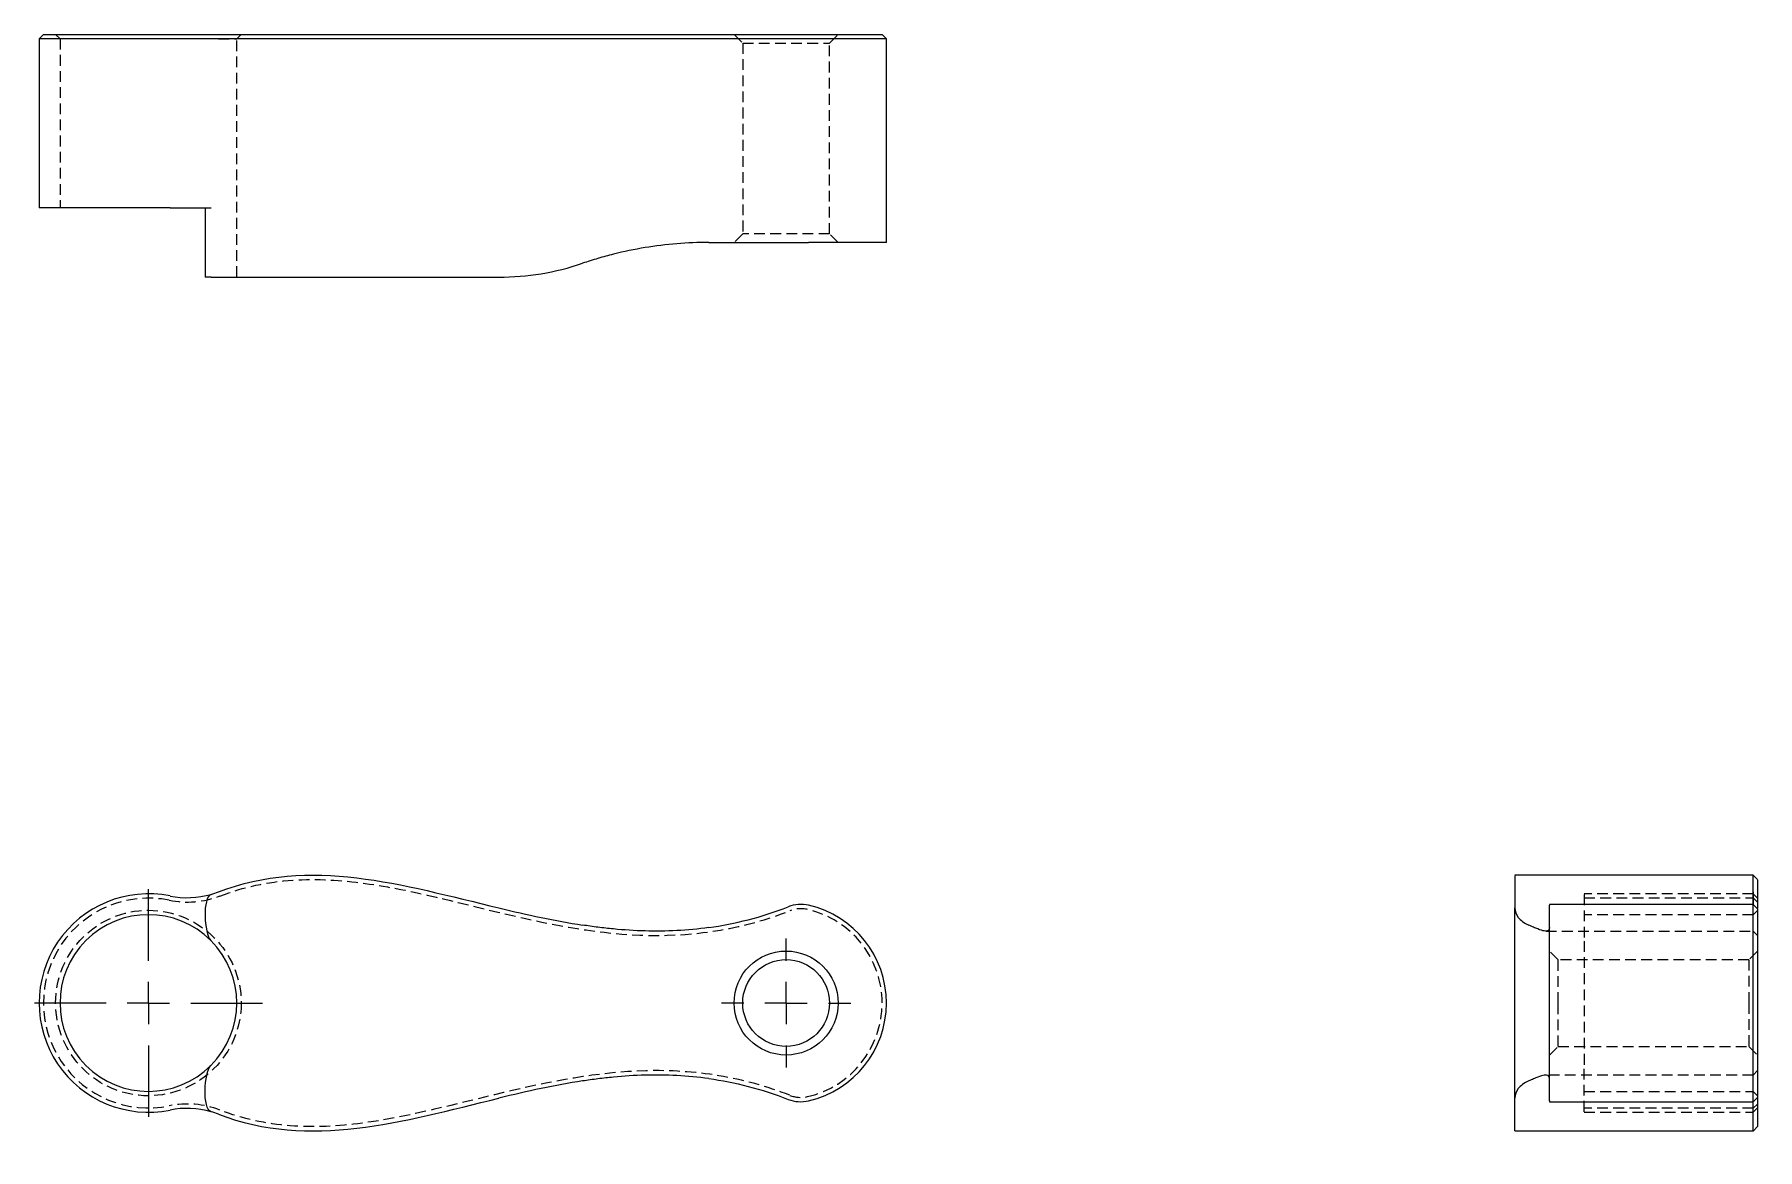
# Model space of a CAD drawing. Header units: millimetres. Extents: x 32 to 236, y 39 to 171.
import ezdxf

# ---------------------------------------------------------------- set-up
doc = ezdxf.new("R2010")
doc.units = ezdxf.units.MM
doc.linetypes.add('HIDDEN', pattern=[1.905, 1.27, -0.635])
doc.layers.add('10', color=7, linetype='Continuous')

# ---------------------------------------------------------------- blocks, each defined once
blk = doc.blocks.new('SW_CENTERMARKSYMBOL_0')
at = {"layer": '10', "color": 0}
for p, q in [((0, 5), (0, 7.62)), ((0, 0), (0, 2.5)), ((-5, 0), (-7.62, 0)), ((0, 0), (-2.5, 0)), ((0, 0), (0, -2.5)), ((0, 0), (2.5, 0)), ((5, 0), (7.62, 0)), ((0, -5), (0, -7.62))]:
    blk.add_line(p, q, dxfattribs=at)
blk = doc.blocks.new('SW_CENTERMARKSYMBOL_1')
at = {"layer": '10', "color": 0}
for p, q in [((0, 5), (0, 13.45)), ((0, 0), (0, 2.5)), ((-5, 0), (-13.45, 0)), ((0, 0), (-2.5, 0)), ((0, 0), (0, -2.5)), ((0, 0), (2.5, 0)), ((5, 0), (13.45, 0)), ((0, -5), (0, -13.45))]:
    blk.add_line(p, q, dxfattribs=at)

msp = doc.modelspace()

# ---------------------------------------------------------------- linework, layer by layer
at = {"color": 7, "linetype": 'Continuous', "lineweight": 25}
for p, q in [((33.51, 170.81), (33, 170.3)), ((33, 170.3), (33, 150.35)), ((48.45, 170.3), (33, 170.3)), ((33.51, 170.81), (48.34, 170.81)), ((48.34, 170.81), (54.34, 170.81)), ((54.15, 170.3), (48.45, 170.3)), ((123.81, 170.3), (121.41, 170.3)), ((121.6, 170.81), (123.7, 170.81)), ((123.7, 170.81), (132.49, 170.81)), ((133, 170.3), (123.81, 170.3)), ((133, 170.3), (132.49, 170.81)), ((133, 146.26), (133, 170.3)), ((48.45, 150.35), (33, 150.35)), ((48.45, 150.35), (53.3, 150.35)), ((52.58, 150.35), (52.58, 142.17)), ((121.41, 146.26), (123.81, 146.26)), ((133, 146.26), (123.81, 146.26)), ((53.3, 142.17), (54.15, 142.17)), ((235.3, 71.57), (207.17, 71.57)), ((235.81, 71.06), (235.29, 71.58)), ((207.17, 45.25), (207.17, 67.7)), ((235.3, 68.12), (211.26, 68.12)), ((211.26, 68.12), (211.26, 68.02)), ((211.26, 44.93), (211.26, 68.02)), ((235.81, 67.61), (235.3, 68.12)), ((235.3, 68.02), (235.3, 68.12)), ((235.3, 44.93), (235.3, 68.02)), ((235.81, 67.61), (235.81, 67.52)), ((235.81, 67.52), (235.81, 45.43)), ((211.26, 44.93), (211.26, 44.83)), ((211.26, 44.83), (235.3, 44.83)), ((235.3, 44.83), (235.81, 45.34)), ((235.3, 44.83), (235.3, 44.93)), ((235.81, 45.43), (235.81, 45.34)), ((207.17, 41.38), (235.3, 41.38)), ((235.29, 41.37), (235.81, 41.89))]:
    msp.add_line(p, q, dxfattribs=at)
at = {"color": 7, "linetype": 'HIDDEN', "lineweight": 18}
for p, q in [((34.94, 170.81), (35.46, 170.3)), ((35.46, 170.3), (35.46, 150.35)), ((54.15, 170.3), (56.32, 170.3)), ((56.32, 170.3), (56.84, 170.81)), ((56.32, 142.17), (56.32, 170.3)), ((115.02, 170.81), (116.04, 169.79)), ((116.04, 169.79), (126.27, 169.79)), ((116.04, 169.79), (116.04, 147.28)), ((126.27, 169.79), (127.29, 170.81)), ((126.27, 147.28), (126.27, 169.79)), ((116.04, 147.28), (115.02, 146.26)), ((126.27, 147.28), (116.04, 147.28)), ((127.29, 146.26), (126.27, 147.28)), ((235.3, 69.37), (215.35, 69.37)), ((235.3, 69.59), (235.3, 68.91)), ((235.81, 68.85), (235.3, 69.37)), ((215.35, 68.91), (235.3, 68.91)), ((235.3, 68.91), (235.3, 68.12)), ((235.3, 68.91), (235.81, 68.4)), ((235.81, 67.42), (235.3, 66.91)), ((235.3, 66.91), (215.35, 66.91)), ((210.82, 64.97), (235.3, 64.97)), ((215.35, 63.8), (215.35, 49.17)), ((235.29, 64.97), (235.81, 64.46)), ((212.28, 61.59), (211.26, 62.61)), ((212.28, 56.48), (212.28, 61.59)), ((234.79, 61.59), (212.28, 61.59)), ((235.81, 62.61), (234.79, 61.59)), ((234.79, 61.59), (234.79, 56.48)), ((212.28, 51.36), (212.28, 56.48)), ((234.79, 56.48), (234.79, 51.36)), ((211.26, 50.34), (212.28, 51.36)), ((212.28, 51.36), (234.79, 51.36)), ((234.79, 51.36), (235.81, 50.34)), ((235.3, 47.98), (210.82, 47.98)), ((235.81, 48.5), (235.29, 47.97)), ((215.35, 46.04), (235.3, 46.04)), ((235.3, 46.04), (235.81, 45.53)), ((235.3, 44.05), (215.35, 44.05)), ((215.35, 43.59), (235.3, 43.59)), ((235.81, 44.56), (235.3, 44.05)), ((235.3, 43.59), (235.81, 44.1))]:
    msp.add_line(p, q, dxfattribs=at)
msp.add_circle((45.89, 56.48), 10.95, dxfattribs=at)
at = {"color": 7, "linetype": 'Continuous', "lineweight": 25}
for radius in [6.14, 5.12]:
    msp.add_circle((121.16, 56.48), radius, dxfattribs=at)
for centre, radius, start, end in [((45.89, 56.48), 12.89, 78.5627, 281.4373), ((50.47, 79.14), 10.23, 258.5627, 286.0094), ((50.47, 79.14), 10.23, 286.0094, 291.0762), ((122.89, 64.03), 4.09, 77.0438, 111.2755), ((121.16, 56.48), 11.84, 282.9562, 77.0438), ((45.89, 56.48), 10.43, 45, 315), ((45.89, 56.48), 10.43, 315, 45), ((122.89, 48.92), 4.09, 248.7245, 282.9562), ((50.47, 33.82), 10.23, 73.9906, 101.4373), ((50.47, 33.82), 10.23, 68.9238, 73.9906)]:
    msp.add_arc(centre, radius, start, end, dxfattribs=at)
at = {"color": 7, "linetype": 'HIDDEN', "lineweight": 18}
for centre, radius, start, end in [((45.89, 56.48), 12.38, 78.5627, 281.4373), ((50.47, 79.14), 10.74, 258.5627, 291.0762), ((122.89, 64.03), 3.58, 77.0438, 111.2755), ((121.16, 56.48), 11.33, 282.9562, 77.0438), ((122.89, 48.92), 3.58, 248.7245, 282.9562), ((50.47, 33.82), 10.74, 68.9238, 101.4373)]:
    msp.add_arc(centre, radius, start, end, dxfattribs=at)
at = {"color": 7, "linetype": 'Continuous', "lineweight": 25}
for points, knots in [([(121.41, 170.3), (120.07, 170.3), (118.71, 170.3), (115.94, 170.3), (114.54, 170.3), (111.71, 170.3), (110.28, 170.3), (108.13, 170.3), (107.42, 170.3), (105.98, 170.3), (105.26, 170.3), (101.68, 170.3), (98.86, 170.3), (93.26, 170.3), (90.48, 170.3), (84.95, 170.3), (82.18, 170.3), (76.64, 170.3), (73.85, 170.3), (69.63, 170.3), (68.21, 170.3), (66.06, 170.3), (65.35, 170.3), (63.91, 170.3), (63.19, 170.3), (61.05, 170.3), (59.65, 170.3), (56.87, 170.3), (55.5, 170.3), (54.15, 170.3)], [0, 0, 0, 0, 0.0625, 0.0625, 0.125, 0.125, 0.1875, 0.1875, 0.21875, 0.21875, 0.25, 0.25, 0.375, 0.375, 0.5, 0.5, 0.625, 0.625, 0.75, 0.75, 0.8125, 0.8125, 0.84375, 0.84375, 0.875, 0.875, 0.9375, 0.9375, 1, 1, 1, 1]), ([(54.34, 170.81), (57.08, 170.81), (60.01, 170.81), (65.83, 170.81), (68.66, 170.81), (74.29, 170.81), (77.07, 170.81), (82.62, 170.81), (85.39, 170.81), (93.71, 170.81), (99.27, 170.81), (110.69, 170.81), (116.27, 170.81), (121.6, 170.81)], [0, 0, 0, 0, 0.00412263, 0.00412263, 0.00824526, 0.00824526, 0.01236789, 0.01236789, 0.01649052, 0.01649052, 0.02473578, 0.02473578, 0.03298104, 0.03298104, 0.03298104, 0.03298104]), ([(112.05, 146.26), (109.51, 146.26), (106.99, 146.05), (103.26, 145.44), (102.02, 145.18), (100.17, 144.72), (99.56, 144.55), (98.34, 144.19), (97.73, 144), (97.14, 143.8)], [0, 0, 0, 0, 0.5, 0.5, 0.75, 0.75, 0.875, 0.875, 1, 1, 1, 1]), ([(87.27, 142.17), (88.94, 142.17), (90.6, 142.3), (93.89, 142.84), (95.52, 143.25), (97.14, 143.8)], [0, 0, 0, 0, 0.5, 0.5, 1, 1, 1, 1]), ([(53.3, 142.17), (53.23, 142.17), (53.09, 142.17), (52.88, 142.17), (52.7, 142.17), (52.59, 142.17), (52.58, 142.17), (52.58, 142.17)], [0, 0, 0, 0, 0.079373, 0.171037, 0.406855, 0.706672, 1, 1, 1, 1]), ([(207.17, 71.55), (207.17, 71.55), (207.17, 71.55), (207.17, 71.34), (207.17, 70.95), (207.17, 70.34), (207.17, 69.52), (207.17, 68.62), (207.17, 68.01), (207.17, 67.7)], [0, 0, 0, 0, 0.086827, 0.204361, 0.323052, 0.488501, 0.656651, 0.827283, 1, 1, 1, 1]), ([(235.3, 68.12), (235.3, 68.18), (235.3, 68.62), (235.3, 69.51), (235.3, 70.47), (235.3, 71.13), (235.3, 71.5), (235.3, 71.54), (235.3, 71.55)], [0, 0, 0, 0, 0.0342838, 0.2811892, 0.5280247, 0.694496, 0.8610491, 1, 1, 1, 1]), ([(235.81, 71.03), (235.81, 71.03), (235.81, 71.03), (235.81, 70.79), (235.81, 70.39), (235.81, 69.86), (235.81, 69.24), (235.81, 68.51), (235.81, 67.98), (235.81, 67.68)], [0, 0, 0, 0, 0.092166, 0.23727, 0.381561, 0.525832, 0.670257, 0.814505, 1, 1, 1, 1]), ([(87.27, 67.7), (88.94, 67.3), (90.6, 66.91), (93.89, 66.23), (95.52, 65.92), (97.14, 65.68)], [0, 0, 0, 0, 0.5, 0.5, 1, 1, 1, 1]), ([(207.17, 67.7), (207.17, 67.3), (207.3, 66.91), (207.84, 66.23), (208.25, 65.92), (208.8, 65.68)], [0, 0, 0, 0, 0.5, 0.5, 1, 1, 1, 1]), ([(112.05, 65.39), (109.51, 65.03), (106.99, 64.92), (103.26, 65.02), (102.02, 65.1), (100.17, 65.28), (99.56, 65.35), (98.34, 65.5), (97.73, 65.59), (97.14, 65.68)], [0, 0, 0, 0, 0.5, 0.5, 0.75, 0.75, 0.875, 0.875, 1, 1, 1, 1]), ([(211.26, 65.39), (211.26, 65.03), (211.05, 64.92), (210.44, 65.02), (210.18, 65.1), (209.72, 65.28), (209.55, 65.35), (209.19, 65.5), (209, 65.59), (208.8, 65.68)], [0, 0, 0, 0, 0.5, 0.5, 0.75, 0.75, 0.875, 0.875, 1, 1, 1, 1]), ([(97.14, 47.28), (95.52, 47.03), (93.89, 46.73), (90.6, 46.04), (88.94, 45.66), (87.27, 45.25)], [0, 0, 0, 0, 0.5, 0.5, 1, 1, 1, 1]), ([(112.05, 47.56), (109.51, 47.92), (106.99, 48.03), (103.26, 47.93), (102.02, 47.85), (100.17, 47.67), (99.56, 47.61), (98.34, 47.45), (97.73, 47.37), (97.14, 47.28)], [0, 0, 0, 0, 0.5, 0.5, 0.75, 0.75, 0.875, 0.875, 1, 1, 1, 1]), ([(208.8, 47.28), (208.25, 47.03), (207.84, 46.73), (207.3, 46.04), (207.17, 45.66), (207.17, 45.25)], [0, 0, 0, 0, 0.5, 0.5, 1, 1, 1, 1]), ([(211.26, 47.56), (211.26, 47.92), (211.05, 48.03), (210.44, 47.93), (210.18, 47.85), (209.72, 47.67), (209.55, 47.61), (209.19, 47.45), (209, 47.37), (208.8, 47.28)], [0, 0, 0, 0, 0.5, 0.5, 0.75, 0.75, 0.875, 0.875, 1, 1, 1, 1]), ([(207.17, 41.4), (207.17, 41.4), (207.17, 41.41), (207.17, 41.61), (207.17, 42), (207.17, 42.61), (207.17, 43.43), (207.17, 44.34), (207.17, 44.95), (207.17, 45.25)], [0, 0, 0, 0, 0.086827, 0.204361, 0.323052, 0.488501, 0.656651, 0.827283, 1, 1, 1, 1]), ([(235.3, 41.41), (235.3, 41.41), (235.3, 41.4), (235.3, 41.63), (235.3, 42.08), (235.3, 42.77), (235.3, 43.68), (235.3, 44.39), (235.3, 44.77), (235.3, 44.83)], [0, 0, 0, 0, 0.081623, 0.226721, 0.371857, 0.568326, 0.764913, 0.961509, 1, 1, 1, 1]), ([(235.81, 45.29), (235.81, 44.88), (235.81, 44.24), (235.81, 43.42), (235.81, 42.85), (235.81, 42.36), (235.81, 42.03), (235.81, 41.87), (235.81, 41.91), (235.81, 41.91)], [0, 0, 0, 0, 0.252768, 0.396236, 0.539713, 0.683345, 0.82686, 0.970404, 1, 1, 1, 1])]:
    msp.add_open_spline(points, degree=3, knots=knots, dxfattribs=at)
for points in [[(112.05, 146.26), (115.1, 146.26), (118.22, 146.26), (121.41, 146.26)], [(54.15, 142.17), (64.99, 142.17), (75.8, 142.17), (87.27, 142.17)], [(54.15, 69.59), (64.99, 73.77), (75.8, 70.46), (87.27, 67.7)], [(53.3, 69.3), (52.25, 69), (52.43, 64.69), (53.27, 63.85)], [(112.05, 65.39), (115.1, 65.82), (118.22, 66.6), (121.41, 67.84)], [(53.3, 43.65), (52.25, 43.95), (52.43, 48.26), (53.27, 49.1)], [(112.05, 47.56), (115.1, 47.13), (118.22, 46.35), (121.41, 45.11)], [(54.15, 43.36), (64.99, 39.19), (75.8, 42.49), (87.27, 45.25)]]:
    msp.add_open_spline(points, degree=3, dxfattribs=at)
at = {"color": 7, "linetype": 'HIDDEN', "lineweight": 18}
for points, knots in [([(54.34, 69.11), (57.08, 70.18), (60.01, 70.79), (65.83, 71.18), (68.66, 70.99), (74.29, 70.21), (77.07, 69.63), (82.62, 68.33), (85.39, 67.62), (93.71, 65.65), (99.27, 64.57), (110.69, 64.36), (116.27, 65.28), (121.6, 67.37)], [0, 0, 0, 0, 0.00412263, 0.00412263, 0.00824526, 0.00824526, 0.01236789, 0.01236789, 0.01649052, 0.01649052, 0.02473578, 0.02473578, 0.03298104, 0.03298104, 0.03298104, 0.03298104]), ([(235.3, 65.93), (235.3, 65.94), (235.3, 66.23), (235.3, 66.98), (235.3, 67.76), (235.3, 68.12)], [0, 0, 0, 0, 0.03381, 0.550848, 1, 1, 1, 1]), ([(121.6, 45.59), (118.87, 46.65), (116.09, 47.42), (110.34, 48.38), (107.43, 48.56), (98.9, 48.33), (93.33, 47.22), (82.26, 44.59), (76.74, 43.06), (68.33, 41.93), (65.46, 41.77), (59.78, 42.21), (57.02, 42.8), (54.34, 43.84)], [0, 0, 0, 0, 0.00414224, 0.00414224, 0.00828448, 0.00828448, 0.01656897, 0.01656897, 0.02485345, 0.02485345, 0.02899569, 0.02899569, 0.03313793, 0.03313793, 0.03313793, 0.03313793]), ([(235.3, 44.83), (235.3, 45.09), (235.3, 45.66), (235.3, 46.49), (235.31, 47.22), (235.3, 47.76), (235.3, 47.9), (235.3, 47.97)], [0, 0, 0, 0, 0.168567, 0.37818, 0.587685, 0.793873, 1, 1, 1, 1])]:
    msp.add_open_spline(points, degree=3, knots=knots, dxfattribs=at)
for points in [[(215.35, 69.3), (215.35, 69), (215.35, 64.69), (215.35, 63.85)], [(215.35, 43.65), (215.35, 43.95), (215.35, 48.26), (215.35, 49.1)]]:
    msp.add_open_spline(points, degree=3, dxfattribs=at)

# ---------------------------------------------------------------- block references
at = {"layer": '10'}
for name, p in [('SW_CENTERMARKSYMBOL_1', (45.89, 56.48)), ('SW_CENTERMARKSYMBOL_0', (121.16, 56.48))]:
    msp.add_blockref(name, p, dxfattribs=at)

doc.saveas('drawing.dxf')
